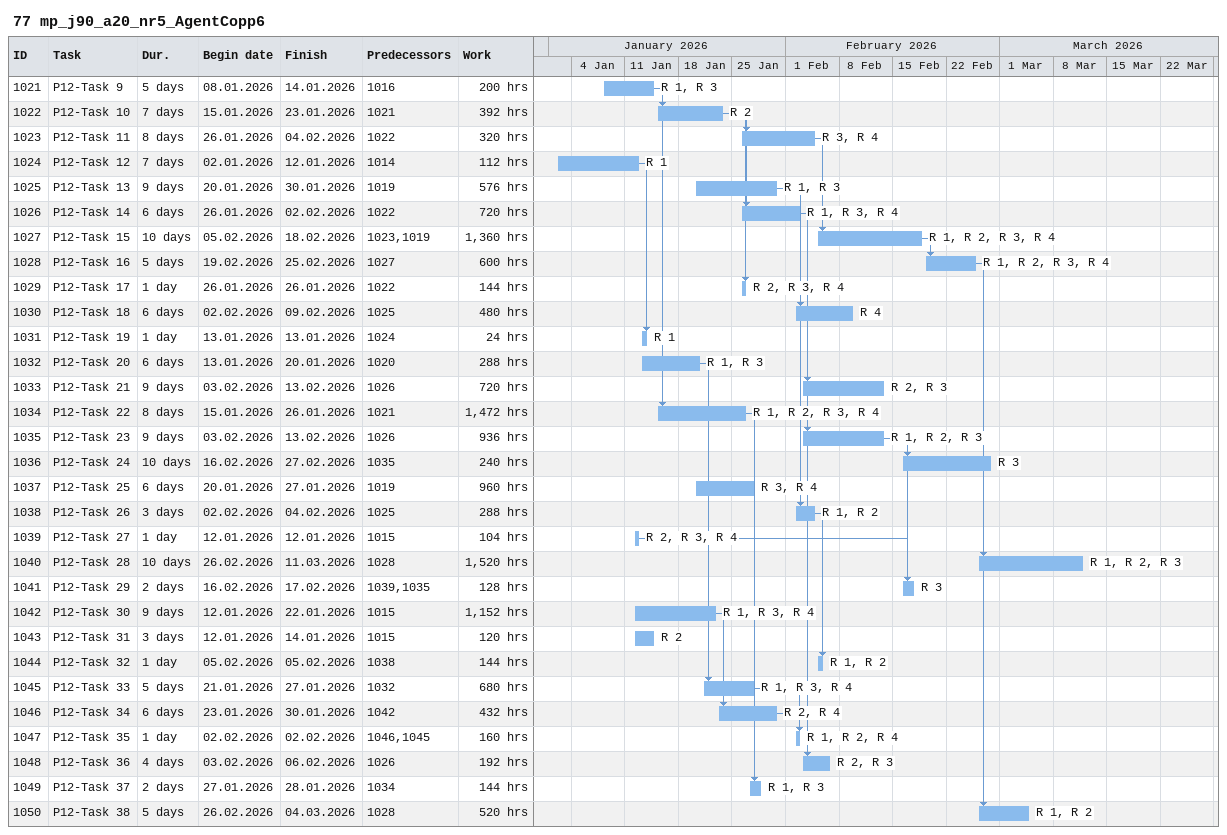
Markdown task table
77 mp_j90_a20_nr5_AgentCopp6

| ID | Task | Duration | Start | Finish | Predecessors | Resources | Work (h) |
|---|---|---|---|---|---|---|---|
| 1021 | P12-Task 9 | 5d | 2026-01-08 | 2026-01-14 | 1016 | R 1, R 3 | 200 |
| 1022 | P12-Task 10 | 7d | 2026-01-15 | 2026-01-23 | 1021 | R 2 | 392 |
| 1023 | P12-Task 11 | 8d | 2026-01-26 | 2026-02-04 | 1022 | R 3, R 4 | 320 |
| 1024 | P12-Task 12 | 7d | 2026-01-02 | 2026-01-12 | 1014 | R 1 | 112 |
| 1025 | P12-Task 13 | 9d | 2026-01-20 | 2026-01-30 | 1019 | R 1, R 3 | 576 |
| 1026 | P12-Task 14 | 6d | 2026-01-26 | 2026-02-02 | 1022 | R 1, R 3, R 4 | 720 |
| 1027 | P12-Task 15 | 10d | 2026-02-05 | 2026-02-18 | 1023, 1019 | R 1, R 2, R 3, R 4 | 1360 |
| 1028 | P12-Task 16 | 5d | 2026-02-19 | 2026-02-25 | 1027 | R 1, R 2, R 3, R 4 | 600 |
| 1029 | P12-Task 17 | 1d | 2026-01-26 | 2026-01-26 | 1022 | R 2, R 3, R 4 | 144 |
| 1030 | P12-Task 18 | 6d | 2026-02-02 | 2026-02-09 | 1025 | R 4 | 480 |
| 1031 | P12-Task 19 | 1d | 2026-01-13 | 2026-01-13 | 1024 | R 1 | 24 |
| 1032 | P12-Task 20 | 6d | 2026-01-13 | 2026-01-20 | 1020 | R 1, R 3 | 288 |
| 1033 | P12-Task 21 | 9d | 2026-02-03 | 2026-02-13 | 1026 | R 2, R 3 | 720 |
| 1034 | P12-Task 22 | 8d | 2026-01-15 | 2026-01-26 | 1021 | R 1, R 2, R 3, R 4 | 1472 |
| 1035 | P12-Task 23 | 9d | 2026-02-03 | 2026-02-13 | 1026 | R 1, R 2, R 3 | 936 |
| 1036 | P12-Task 24 | 10d | 2026-02-16 | 2026-02-27 | 1035 | R 3 | 240 |
| 1037 | P12-Task 25 | 6d | 2026-01-20 | 2026-01-27 | 1019 | R 3, R 4 | 960 |
| 1038 | P12-Task 26 | 3d | 2026-02-02 | 2026-02-04 | 1025 | R 1, R 2 | 288 |
| 1039 | P12-Task 27 | 1d | 2026-01-12 | 2026-01-12 | 1015 | R 2, R 3, R 4 | 104 |
| 1040 | P12-Task 28 | 10d | 2026-02-26 | 2026-03-11 | 1028 | R 1, R 2, R 3 | 1520 |
| 1041 | P12-Task 29 | 2d | 2026-02-16 | 2026-02-17 | 1039, 1035 | R 3 | 128 |
| 1042 | P12-Task 30 | 9d | 2026-01-12 | 2026-01-22 | 1015 | R 1, R 3, R 4 | 1152 |
| 1043 | P12-Task 31 | 3d | 2026-01-12 | 2026-01-14 | 1015 | R 2 | 120 |
| 1044 | P12-Task 32 | 1d | 2026-02-05 | 2026-02-05 | 1038 | R 1, R 2 | 144 |
| 1045 | P12-Task 33 | 5d | 2026-01-21 | 2026-01-27 | 1032 | R 1, R 3, R 4 | 680 |
| 1046 | P12-Task 34 | 6d | 2026-01-23 | 2026-01-30 | 1042 | R 2, R 4 | 432 |
| 1047 | P12-Task 35 | 1d | 2026-02-02 | 2026-02-02 | 1046, 1045 | R 1, R 2, R 4 | 160 |
| 1048 | P12-Task 36 | 4d | 2026-02-03 | 2026-02-06 | 1026 | R 2, R 3 | 192 |
| 1049 | P12-Task 37 | 2d | 2026-01-27 | 2026-01-28 | 1034 | R 1, R 3 | 144 |
| 1050 | P12-Task 38 | 5d | 2026-02-26 | 2026-03-04 | 1028 | R 1, R 2 | 520 |
